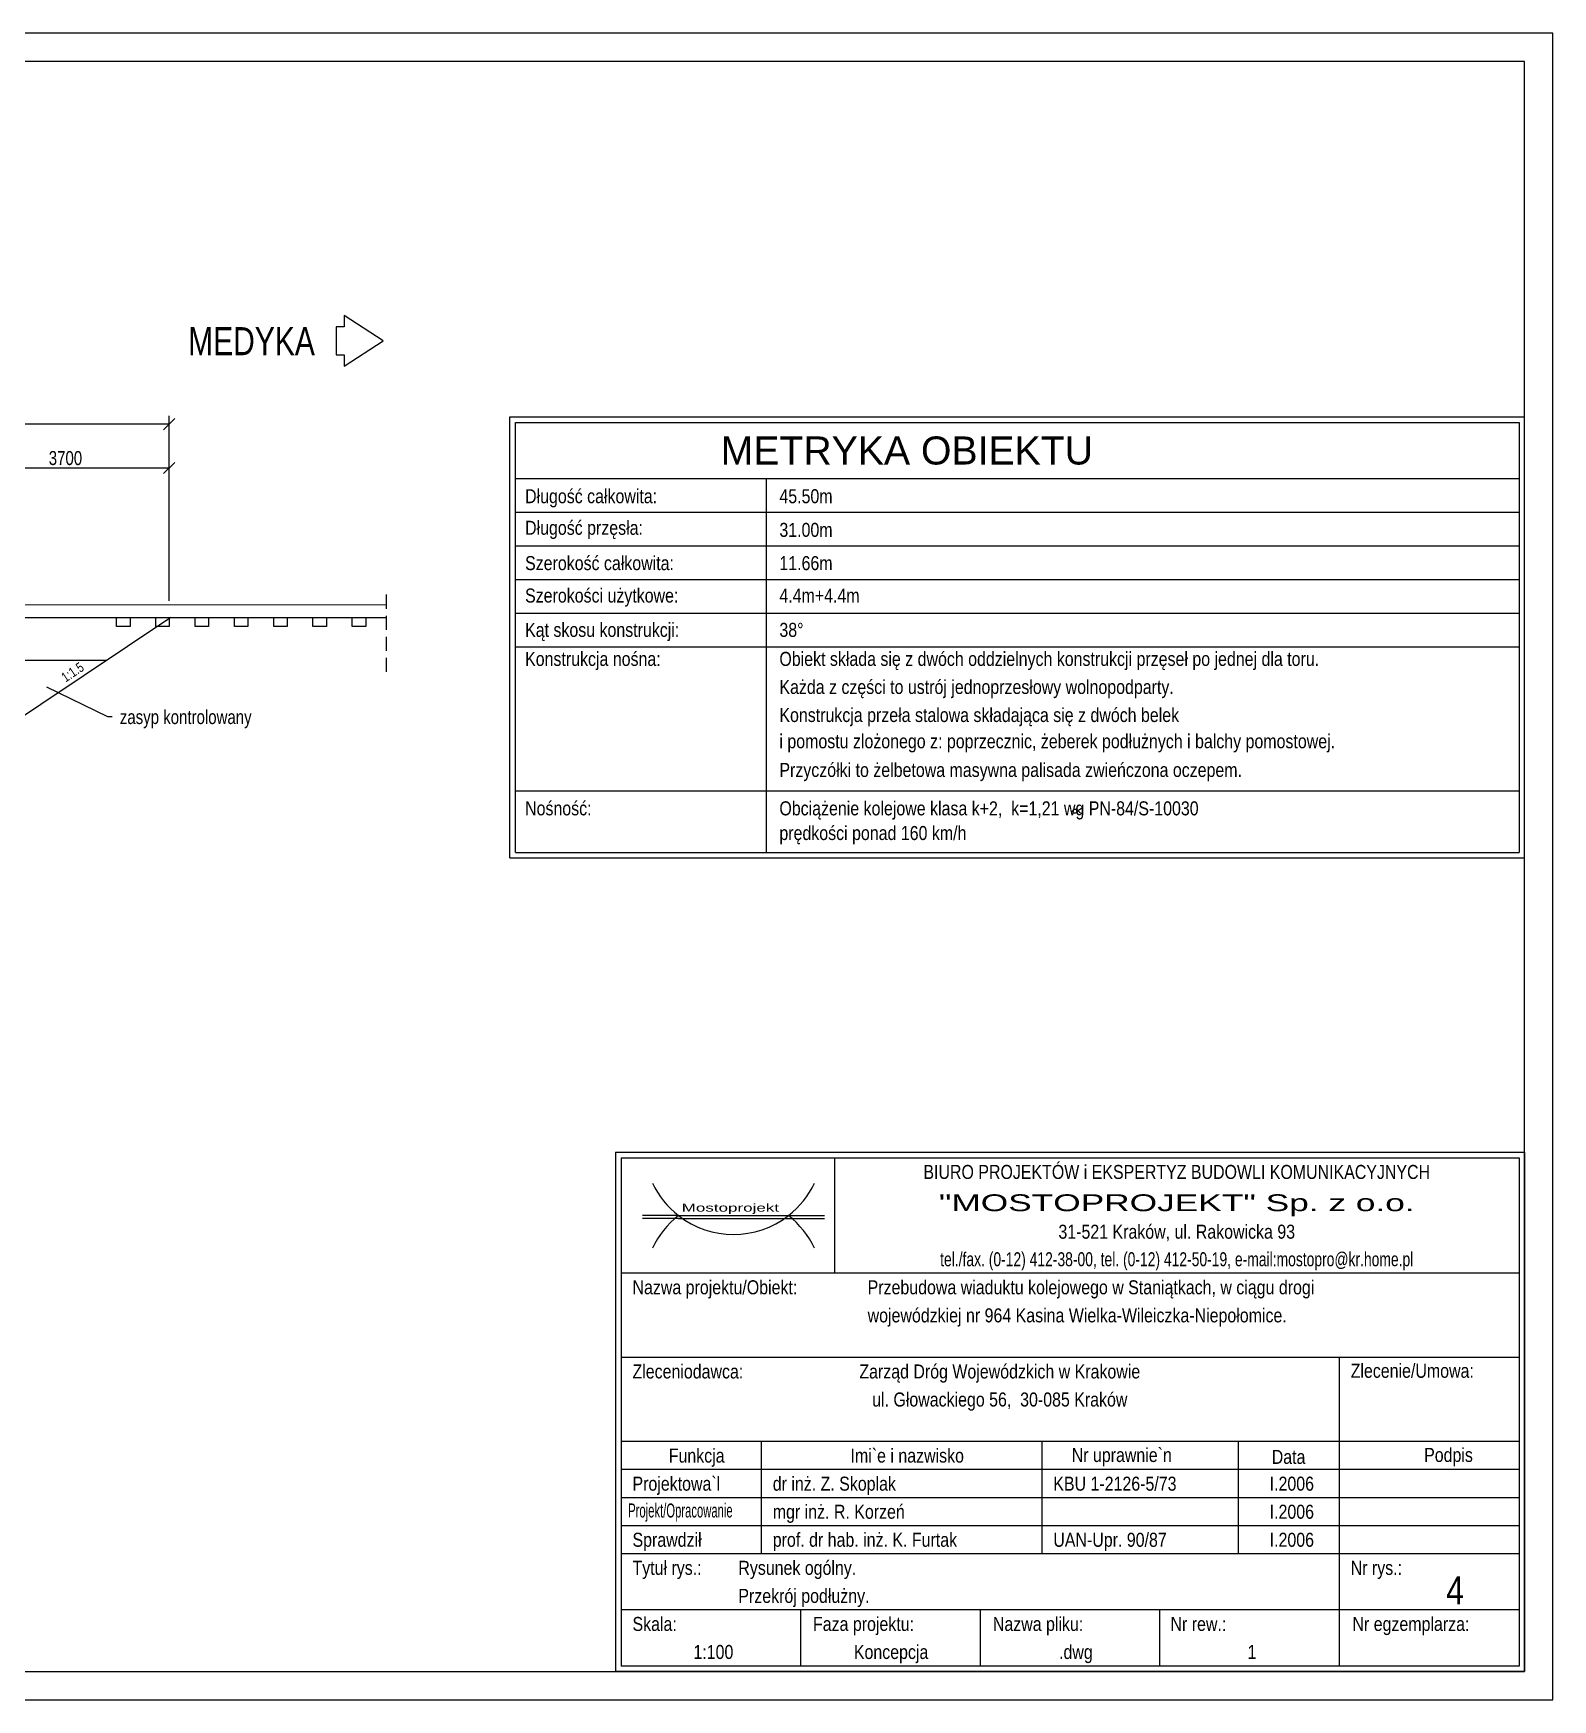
# Model space of a CAD drawing. Header units: millimetres. Extents: x -1069826 to 2704411, y -432732 to 412301.
# Drawn here: x 357764 to 384843, y -38982 to -9282 of the extents above; entities that cross this region are included whole.
import ezdxf
from ezdxf.enums import TextEntityAlignment as Align

# ---------------------------------------------------------------- set-up
doc = ezdxf.new("R2010")
doc.units = ezdxf.units.MM
doc.header["$LTSCALE"] = 1000
doc.header["$MEASUREMENT"] = 0
doc.linetypes.add('HIDDEN', pattern=[0.375, 0.25, -0.125])
for name, color, linetype in [('0-RAM-L', 7, 'Continuous'), ('0-RAM-T', 7, 'Continuous'), ('0-T', 7, 'Continuous'), ('0-T0-T', 7, 'Continuous'), ('0-XX0-T', 7, 'Continuous'), ('00XX00-S', 7, 'Continuous')]:
    doc.layers.add(name, color=color, linetype=linetype)
doc.styles.add('CDMSTYLE', font='CDMSIMPL', dxfattribs={"width": 0.8, "bigfont": 'CDMBIGPL'})
doc.styles.add('PAWEL', font='arial.ttf')
doc.dimstyles.new('CDMOG-MM-100', dxfattribs={"dimscale": 100, "dimtxt": 2.5, "dimasz": 2, "dimexe": 1.5, "dimexo": 3, "dimgap": 0.5, "dimtad": 1, "dimdec": 0, "dimrnd": 1, "dimzin": 1, "dimdsep": 46, "dimtxsty": 'CDMSTYLE', "dimblk": 'OBLIQUE', "dimblk1": 'OBLIQUE', "dimblk2": 'OBLIQUE', "dimsah": 1, "dimcen": -2.5, "dimclrd": 9, "dimclre": 9, "dimclrt": 9, "dimadec": 0, "dimazin": 0, "dimtfac": 1, "dimtmove": 2, "dimatfit": 3, "dimldrblk": 'OBLIQUE', "dimfxl": 1, "dimtvp": 1, "dimtolj": 1, "dimtzin": 0, "dimarcsym": 0})

# ---------------------------------------------------------------- blocks, each defined once
blk = doc.blocks.new('_OBLIQUE')
at = {"color": 0, "linetype": 'ByBlock'}
blk.add_line((-0.5, -0.5), (0.5, 0.5), dxfattribs=at)
blk = doc.blocks.new('*D429')
at = {"color": 9, "linetype": 'ByBlock', "transparency": 16777216}
for p, q in [((356487, -17906), (356487, -16879)), ((360187, -19396), (360187, -16879)), ((356487, -17029), (360187, -17029))]:
    blk.add_line(p, q, dxfattribs=at)
at = {"layer": 'Defpoints', "color": 0, "linetype": 'ByBlock', "transparency": 16777216}
for p in [(360187, -17029), (356487, -18206), (360187, -19696)]:
    blk.add_point(p, dxfattribs=at)
at = {"color": 9, "linetype": 'ByBlock', "transparency": 16777216, "xscale": 200, "yscale": 200, "zscale": 200, "rotation": 180}
blk.add_blockref('_OBLIQUE', (356487, -17029), dxfattribs=at)
at = {"color": 9, "linetype": 'ByBlock', "transparency": 16777216, "xscale": 200, "yscale": 200, "zscale": 200}
blk.add_blockref('_OBLIQUE', (360187, -17029), dxfattribs=at)
at = {"color": 9, "linetype": 'ByBlock', "transparency": 16777216, "insert": (358337, -16854), "char_height": 250, "attachment_point": 5, "style": 'CDMSTYLE'}
blk.add_mtext('\\A1;3700', dxfattribs=at)
blk = doc.blocks.new('*D428')
at = {"color": 9, "linetype": 'ByBlock', "transparency": 16777216}
for p, q in [((352487, -16729), (352487, -16099)), ((360187, -16249), (352487, -16249)), ((360187, -17932), (360187, -16099))]:
    blk.add_line(p, q, dxfattribs=at)
at = {"layer": 'Defpoints', "color": 0, "linetype": 'ByBlock', "transparency": 16777216}
for p in [(352487, -16249), (352487, -17029), (360187, -18232)]:
    blk.add_point(p, dxfattribs=at)
at = {"color": 9, "linetype": 'ByBlock', "transparency": 16777216, "xscale": 200, "yscale": 200, "zscale": 200, "rotation": 180}
blk.add_blockref('_OBLIQUE', (352487, -16249), dxfattribs=at)
at = {"color": 9, "linetype": 'ByBlock', "transparency": 16777216, "xscale": 200, "yscale": 200, "zscale": 200}
blk.add_blockref('_OBLIQUE', (360187, -16249), dxfattribs=at)
at = {"color": 9, "linetype": 'ByBlock', "transparency": 16777216, "insert": (356337, -16074), "char_height": 250, "attachment_point": 5, "style": 'CDMSTYLE'}
blk.add_mtext('\\A1;7700', dxfattribs=at)
blk = doc.blocks.new('MOST_TAB_SKOP')
at = {"color": 9, "lineweight": 25}
for p, q in [((-167, 97.56), (-5, 97.56)), ((-167, 97.56), (-167, 5)), ((-166, 96.56), (-6, 96.56)), ((-166, 96.56), (-166, 6)), ((-128, 96.56), (-128, 76)), ((-6, 96.56), (-6, 6)), ((-5, 97.56), (-5, 5)), ((-6, 76), (-166, 76)), ((-6, 61), (-166, 61)), ((-38, 6), (-38, 61)), ((-6, 46), (-166, 46)), ((-141, 26), (-141, 46)), ((-91, 26), (-91, 46)), ((-56, 26), (-56, 46)), ((-6, 41), (-166, 41)), ((-6, 36), (-166, 36)), ((-6, 31), (-166, 31)), ((-6, 26), (-166, 26)), ((-6, 16), (-166, 16)), ((-134, 6), (-134, 16)), ((-102, 6), (-102, 16)), ((-70, 6), (-70, 16)), ((-6, 6), (-166, 6)), ((-5, 5), (-167, 5))]:
    blk.add_line(p, q, dxfattribs=at)
at = {"color": 1}
for p, q in [((-155.8, 86.28), (-162.22, 86.28)), ((-155.8, 86.28), (-136.2, 86.28)), ((-136.2, 86.28), (-129.78, 86.28))]:
    blk.add_line(p, q, dxfattribs=at)
at = {"color": 40}
for p, q in [((-155.8, 85.78), (-162.22, 85.78)), ((-155.8, 85.78), (-136.2, 85.78)), ((-136.2, 85.78), (-129.78, 85.78))]:
    blk.add_line(p, q, dxfattribs=at)
at = {"color": 9}
for centre, start, end in [((-146, 98.85), 205.1289, 232.0684), ((-146, 73.7), 25.1289, 52.0684)]:
    blk.add_arc(centre, 15.94, start, end, dxfattribs=at)
at = {"color": 5}
for centre, start, end in [((-146, 98.85), 307.9316, 334.8711), ((-146, 73.7), 127.9316, 154.8711), ((-146, 98.85), 232.0684, 307.9316)]:
    blk.add_arc(centre, 15.94, start, end, dxfattribs=at)
at = {"color": 3, "style": 'CDMSTYLE', "width": 0.85}
for s, p in [('BIURO PROJEKTÓW i EKSPERTYZ BUDOWLI KOMUNIKACYJNYCH', (-67, 92.81)), ('31-521 Kraków, ul. Rakowicka 93', (-67, 82.16))]:
    blk.add_text(s, height=2.5, dxfattribs=at).set_placement(p, align=Align.CENTER)
at = {"color": 1, "style": 'PAWEL', "width": 1.5}
blk.add_text('"MOSTOPROJEKT" Sp. z o.o.', height=3, dxfattribs=at).set_placement((-67, 87.07), align=Align.CENTER)
at = {"color": 9, "style": 'PAWEL', "width": 1.55}
blk.add_text('Mostoprojekt', height=1.4, dxfattribs=at).set_placement((-155.23, 86.99))
at = {"color": 2, "style": 'CDMSTYLE', "width": 0.74}
blk.add_text('tel./fax. (0-12) 412-38-00, tel. (0-12) 412-50-19, e-mail:mostopro@kr.home.pl', height=2.5, dxfattribs=at).set_placement((-67, 77.25), align=Align.CENTER)
at = {"color": 1, "linetype": 'Continuous', "lineweight": 25, "style": 'CDMSTYLE'}
for s, width, p in [('Nazwa projektu/Obiekt:', 0.85, (-164, 72.25)), ('Zleceniodawca:', 0.85, (-164, 57.25)), ('Zlecenie/Umowa:', 0.85, (-36, 57.37)), ('Funkcja', 0.85, (-157.54, 42.25)), ('Imi`e i nazwisko', 0.85, (-125.14, 42.25)), ('Nr uprawnie`n', 0.85, (-85.72, 42.36)), ('Podpis', 0.85, (-22.91, 42.37)), ('Data', 0.85, (-50.07, 42.02)), ('Projektowa`l', 0.85, (-164, 37.25)), ('Projekt/Opracowanie', 0.6, (-164.77, 32.47)), ('Sprawdził', 0.85, (-164, 27.25)), ('Tytuł rys.:', 0.85, (-164, 22.25)), ('Nr rys.:', 0.85, (-36, 22.25)), ('Skala:', 0.85, (-164, 12.25)), ('Faza projektu:', 0.85, (-131.83, 12.25)), ('Nazwa pliku:', 0.85, (-99.77, 12.25)), ('Nr egzemplarza:', 0.85, (-35.68, 12.25)), ('Nr rew.:', 0.85, (-68.11, 12.25))]:
    blk.add_text(s, height=2.5, dxfattribs=dict(at, width=width)).set_placement(p)
at = {"color": 3, "lineweight": 25, "style": 'CDMSTYLE', "width": 0.85}
for tag, p in [('OBIEKT1', (-122.09, 72.25)), ('OBIEKT2', (-122.09, 67.25)), ('OBIEKT3', (-122.09, 62.25)), ('GŁÓWNY_PROJEKTANT', (-139, 37.25)), ('UPRAW1', (-89, 37.25)), ('PROJEKTANT', (-139, 32.25)), ('UPRAW2', (-89, 32.25)), ('SPRAWDZIŁ', (-139, 27.25)), ('UPRAW3', (-89, 27.25)), ('NAZWARYS1', (-145.13, 22.25)), ('NAZWARYS2', (-145.13, 17.25))]:
    blk.add_attdef(tag, p, '', height=2.5, dxfattribs=at)
for tag, p in [('ZLECENIODAWCA1', (-98.54, 57.25)), ('ZLECENIODAWCA2', (-98.54, 52.25)), ('ZLEC1', (-21.49, 52.25)), ('ZLECENIODAWCA3', (-98.54, 47.25)), ('ZLEC2', (-21.49, 47.25)), ('DATA', (-46.49, 37.25)), ('DATA', (-46.49, 32.25)), ('DATA', (-46.49, 27.25)), ('SKALA', (-149.58, 7.25)), ('FAZA', (-117.91, 7.25)), ('NUMER', (-53.59, 7.25))]:
    blk.add_attdef(tag, text='', height=2.5, dxfattribs=at).set_placement(p, align=Align.CENTER)
at = {"color": 4, "linetype": 'Continuous', "style": 'CDMSTYLE', "width": 0.85}
blk.add_attdef('NUMER', text='', height=5, dxfattribs=at).set_placement((-17.41, 16.97), align=Align.CENTER)
at = {"color": 2, "lineweight": 25, "style": 'CDMSTYLE', "width": 0.85}
blk.add_attdef('NAZPLIKU', text='', height=2.5, dxfattribs=at).set_placement((-84.98, 7.25), align=Align.CENTER)

msp = doc.modelspace()

# ---------------------------------------------------------------- linework, layer by layer
at = {"color": 3, "linetype": 'Continuous'}
msp.add_line((312457.9949, -19696.1741), (362789.5257, -19696.1741), dxfattribs=at)
at = {"layer": '0-RAM-L', "color": 3, "linetype": 'Continuous'}
for points in [[(306821.9829, -38982.0875), (384843.1402, -38982.0875), (384843.1402, -9282.0875), (306821.9829, -9282.0875)], [(307321.9829, -38482.0875), (384343.1402, -38482.0875), (384343.1402, -9782.0875), (307321.9829, -9782.0875)]]:
    msp.add_lwpolyline(points, close=True, dxfattribs=at)
at = {"layer": '0-RAM-T', "color": 1, "linetype": 'Continuous'}
msp.add_line((352877.2603, -20456.1741), (359076.5257, -20456.1741), dxfattribs=at)
at = {"layer": '0-T', "color": 9}
for p, q in [((366259.104, -16116.9753), (384343.1402, -16116.9753)), ((366259.104, -20216.9753), (366259.104, -16116.9753)), ((366359.104, -16216.9753), (384243.1402, -16216.9753)), ((366359.104, -20216.9753), (366359.104, -16216.9753)), ((384243.1402, -16216.9753), (384243.1402, -20216.9753)), ((384343.1402, -20216.9753), (384343.1402, -16116.9753)), ((366359.104, -17216.9753), (384243.1402, -17216.9753)), ((370832.437, -20216.9753), (370832.437, -17216.9753)), ((366359.104, -17816.9753), (384243.1402, -17816.9753)), ((366359.104, -18416.9753), (384243.1402, -18416.9753)), ((366359.104, -19016.9753), (384243.1402, -19016.9753)), ((366359.104, -19616.9753), (384243.1402, -19616.9753)), ((366259.104, -23980.534), (366259.104, -20216.9753)), ((366359.104, -20216.9753), (384243.1402, -20216.9753)), ((366359.104, -23880.534), (366359.104, -20216.9753)), ((370832.437, -23880.534), (370832.437, -20216.9753)), ((384243.1402, -20216.9753), (384243.1402, -23880.534)), ((384343.1402, -23980.534), (384343.1402, -20216.9753)), ((366359.104, -22780.534), (384243.1402, -22780.534)), ((366259.104, -23980.534), (384343.1402, -23980.534)), ((366359.104, -23880.534), (384243.1402, -23880.534))]:
    msp.add_line(p, q, dxfattribs=at)
at = {"layer": '0-T', "color": 40, "linetype": 'HIDDEN'}
msp.add_line((364054.4214, -19286.757), (364054.4214, -20692.2322), dxfattribs=at)
at = {"layer": '0-T', "color": 1, "linetype": 'Continuous'}
for p, q in [((308783.3225, -19529.266), (364054.4214, -19460.227)), ((360216.5257, -19696.1741), (356512.2603, -22165.6844))]:
    msp.add_line(p, q, dxfattribs=at)
at = {"layer": '0-T', "color": 40, "linetype": 'Continuous'}
msp.add_line((362868.108, -19696.1741), (364054.4214, -19696.1741), dxfattribs=at)
at = {"layer": '0-T', "color": 3, "linetype": 'Continuous'}
msp.add_lwpolyline([(363159.3874, -15012.0114), (363301.6234, -15012.0114), (363301.6234, -15212.0114), (364001.6234, -14762.0114), (363301.6234, -14312.0114), (363301.6234, -14512.0114), (363159.3874, -14512.0114), (363159.3874, -15012.0114)], dxfattribs=at)
at = {"layer": '0-T', "color": 1, "linetype": 'Continuous'}
for points in [[(359488.108, -19856.1741), (359248.108, -19856.1741), (359248.108, -19696.1741), (359488.108, -19696.1741)], [(360188.108, -19856.1741), (359948.108, -19856.1741), (359948.108, -19696.1741), (360188.108, -19696.1741)], [(360888.108, -19856.1741), (360648.108, -19856.1741), (360648.108, -19696.1741), (360888.108, -19696.1741)], [(361588.108, -19856.1741), (361348.108, -19856.1741), (361348.108, -19696.1741), (361588.108, -19696.1741)], [(362288.108, -19856.1741), (362048.108, -19856.1741), (362048.108, -19696.1741), (362288.108, -19696.1741)]]:
    msp.add_lwpolyline(points, close=True, dxfattribs=at)
at = {"layer": '0-T', "color": 40, "linetype": 'Continuous'}
for points in [[(362988.108, -19856.1741), (362748.108, -19856.1741), (362748.108, -19696.1741), (362988.108, -19696.1741)], [(363688.108, -19856.1741), (363448.108, -19856.1741), (363448.108, -19696.1741), (363688.108, -19696.1741)]]:
    msp.add_lwpolyline(points, close=True, dxfattribs=at)
at = {"layer": '0-T', "color": 3, "linetype": 'Continuous'}
msp.add_spline([(376448.5745, -23098.5074), (376377.0496, -23148.7034), (376323.7862, -23183.6886), (376285.7413, -23150.2237), (376332.9182, -23107.6338), (376396.8328, -23151.7455), (376427.2697, -23177.6043)], degree=3, dxfattribs=at)
at = {"layer": '00XX00-S', "color": 9, "linetype": 'Continuous', "flags": 128}
msp.add_lwpolyline([(359169.2751, -21466.5432), (359089.4976, -21466.5432), (358002.9182, -20938.0795)], dxfattribs=at)

# ---------------------------------------------------------------- block references
at = {"layer": '0-XX0-T', "color": 1, "linetype": 'Continuous'}
ref = msp.add_blockref('MOST_TAB_SKOP', (384843.1402, -38982.0875), dxfattribs=dict(at, xscale=100, yscale=100, zscale=20))
ref.add_attrib('OBIEKT1', 'Przebudowa wiaduktu kolejowego w Staniątkach, w ciągu drogi ', (372634.024, -31757.0875), dxfattribs={"layer": '0', "color": 3, "lineweight": 25, "height": 250, "style": 'CDMSTYLE', "width": 0.85})
ref.add_attrib('OBIEKT2', 'wojewódzkiej nr 964 Kasina Wielka-Wileiczka-Niepołomice. ', (372634.024, -32257.0875), dxfattribs={"layer": '0', "color": 3, "lineweight": 25, "height": 250, "style": 'CDMSTYLE', "width": 0.85})
ref.add_attrib('ZLECENIODAWCA1', 'Zarząd Dróg Wojewódzkich w Krakowie', dxfattribs={"layer": '0', "color": 3, "lineweight": 25, "height": 250, "style": 'CDMSTYLE', "width": 0.85}).set_placement((374989.0507, -33257.0875), align=Align.CENTER)
ref.add_attrib('ZLECENIODAWCA2', 'ul. Głowackiego 56,  30-085 Kraków', dxfattribs={"layer": '0', "color": 3, "lineweight": 25, "height": 250, "style": 'CDMSTYLE', "width": 0.85}).set_placement((374989.0507, -33757.0875), align=Align.CENTER)
ref.add_attrib('GŁÓWNY_PROJEKTANT', 'dr inż. Z. Skoplak', (370943.1402, -35257.0875), dxfattribs={"layer": '0', "color": 3, "lineweight": 25, "height": 250, "style": 'CDMSTYLE', "width": 0.85})
ref.add_attrib('UPRAW1', 'KBU 1-2126-5/73', (375943.1402, -35257.0875), dxfattribs={"layer": '0', "color": 3, "lineweight": 25, "height": 250, "style": 'CDMSTYLE', "width": 0.85})
ref.add_attrib('DATA', 'I.2006', dxfattribs={"layer": '0', "color": 3, "lineweight": 25, "height": 250, "style": 'CDMSTYLE', "width": 0.85}).set_placement((380194.5353, -35257.0875), align=Align.CENTER)
ref.add_attrib('PROJEKTANT', 'mgr inż. R. Korzeń', (370943.1402, -35757.0875), dxfattribs={"layer": '0', "color": 3, "lineweight": 25, "height": 250, "style": 'CDMSTYLE', "width": 0.85})
ref.add_attrib('DATA', 'I.2006', dxfattribs={"layer": '0', "color": 3, "lineweight": 25, "height": 250, "style": 'CDMSTYLE', "width": 0.85}).set_placement((380194.5353, -35757.0875), align=Align.CENTER)
ref.add_attrib('SPRAWDZIŁ', 'prof. dr hab. inż. K. Furtak ', (370943.1402, -36257.0875), dxfattribs={"layer": '0', "color": 3, "lineweight": 25, "height": 250, "style": 'CDMSTYLE', "width": 0.85})
ref.add_attrib('UPRAW3', 'UAN-Upr. 90/87 ', (375943.1402, -36257.0875), dxfattribs={"layer": '0', "color": 3, "lineweight": 25, "height": 250, "style": 'CDMSTYLE', "width": 0.85})
ref.add_attrib('DATA', 'I.2006', dxfattribs={"layer": '0', "color": 3, "lineweight": 25, "height": 250, "style": 'CDMSTYLE', "width": 0.85}).set_placement((380194.5353, -36257.0875), align=Align.CENTER)
ref.add_attrib('NAZWARYS1', 'Rysunek ogólny.', (370329.8274, -36757.0875), dxfattribs={"layer": '0', "color": 3, "lineweight": 25, "height": 250, "style": 'CDMSTYLE', "width": 0.85})
ref.add_attrib('NAZWARYS2', 'Przekrój podłużny.', (370329.8274, -37257.0875), dxfattribs={"layer": '0', "color": 3, "lineweight": 25, "height": 250, "style": 'CDMSTYLE', "width": 0.85})
ref.add_attrib('NUMER', '4', dxfattribs={"layer": '0', "color": 4, "linetype": 'Continuous', "height": 500, "style": 'CDMSTYLE', "width": 0.85}).set_placement((383102.6228, -37284.8601), align=Align.CENTER)
ref.add_attrib('SKALA', '1:100', dxfattribs={"layer": '0', "color": 3, "lineweight": 25, "height": 250, "style": 'CDMSTYLE', "width": 0.85}).set_placement((369884.8242, -38257.0875), align=Align.CENTER)
ref.add_attrib('FAZA', 'Koncepcja', dxfattribs={"layer": '0', "color": 3, "lineweight": 25, "height": 250, "style": 'CDMSTYLE', "width": 0.85}).set_placement((373052.2994, -38257.0875), align=Align.CENTER)
ref.add_attrib('NAZPLIKU', '.dwg', dxfattribs={"layer": '0', "color": 2, "lineweight": 25, "height": 250, "style": 'CDMSTYLE', "width": 0.85}).set_placement((376345.5698, -38257.0875), align=Align.CENTER)
ref.add_attrib('NUMER', '1', dxfattribs={"layer": '0', "color": 3, "lineweight": 25, "height": 250, "style": 'CDMSTYLE', "width": 0.85}).set_placement((379483.6626, -38257.0875), align=Align.CENTER)

# ---------------------------------------------------------------- texts
at = {"layer": '0-T', "color": 3, "linetype": 'Continuous', "style": 'CDMSTYLE'}
for s, height, width, p in [('MEDYKA', 500, 0.8, (360523.3207, -15018.7465)), ('45.50m', 250, 0.85, (371061.4652, -17656.9753)), ('31.00m', 250, 0.85, (371061.4652, -18256.9753)), ('11.66m', 250, 0.85, (371061.4652, -18849.7262)), ('4.4m+4.4m', 250, 0.85, (371061.4652, -19427.5123)), ('38%%d', 250, 0.85, (371061.4652, -20039.4554)), ('Obiekt składa się z dwóch oddzielnych konstrukcji przęseł po jednej dla toru.', 250, 0.85, (371061.4652, -20556.9753)), ('Każda z części to ustrój jednoprzesłowy wolnopodparty.', 250, 0.85, (371061.4652, -21056.9753)), ('Konstrukcja przeła stalowa składająca się z dwóch belek ', 250, 0.85, (371061.4652, -21556.9753)), ('i pomostu zlożonego z: poprzecznic, żeberek podłużnych i balchy pomostowej.', 250, 0.85, (371061.4652, -22024.5905)), ('Przyczółki to żelbetowa masywna palisada zwieńczona oczepem.', 250, 0.85, (371061.4652, -22536.3748)), ('Obciążenie kolejowe klasa k+2,  k=1,21 wg PN-84/S-10030', 250, 0.85, (371061.4652, -23220.534)), ('prędkości ponad 160 km/h', 250, 0.85, (371061.4652, -23660.3646))]:
    msp.add_text(s, height=height, dxfattribs=dict(at, width=width)).set_placement(p)
at = {"layer": '0-T', "color": 1, "linetype": 'Continuous', "style": 'PAWEL'}
msp.add_text('METRYKA OBIEKTU', height=500, dxfattribs=at).set_placement((373332.437, -16716.9753), align=Align.MIDDLE)
at = {"layer": '0-T', "color": 1, "style": 'CDMSTYLE', "width": 0.85}
for s, p in [('Długość całkowita:', (366528.7865, -17656.8509)), ('Długość przęsła:', (366528.7865, -18219.9507)), ('Szerokość całkowita:', (366528.7865, -18849.6019)), ('Szerokości użytkowe:', (366528.7865, -19427.3879)), ('Kąt skosu konstrukcji:', (366528.7865, -20039.4554)), ('Konstrukcja nośna:', (366528.7865, -20556.8509)), ('Nośność:', (366528.7865, -23220.4097))]:
    msp.add_text(s, height=250, dxfattribs=at).set_placement(p)
at = {"layer": '0-T', "color": 1, "linetype": 'Continuous', "style": 'CDMSTYLE', "width": 0.8}
msp.add_text('zasyp kontrolowany', height=250, dxfattribs=at).set_placement((359306.1851, -21593.1325))
at = {"layer": '0-T0-T', "color": 1, "linetype": 'Continuous', "style": 'CDMSTYLE', "width": 0.8}
msp.add_text('1:1.5', height=175, rotation=33.69006753, dxfattribs=at).set_placement((358511.8047, -20740.1987), align=Align.CENTER)

# ---------------------------------------------------------------- dimensions: what is measured, and where the dimension line sits
at = {"layer": '0-T', "color": 9, "linetype": 'Continuous'}
for base, p1, p2, picture, middle in [((352487.2603, -16248.6817), (360187.2603, -18231.9995), (352487.2603, -17028.7918), '*D428', (356337.2603, -16073.6817)), ((360187.2603, -17028.7918), (356487.2603, -18206.0622), (360187.2603, -19696.1741), '*D429', (358337.2603, -16853.7918))]:
    dim = msp.add_linear_dim(base=base, p1=p1, p2=p2, dimstyle='CDMOG-MM-100', dxfattribs=at)
    dim.commit()
    dim.dimension.update_dxf_attribs({"geometry": picture, "text_midpoint": middle})

doc.saveas('drawing.dxf')
